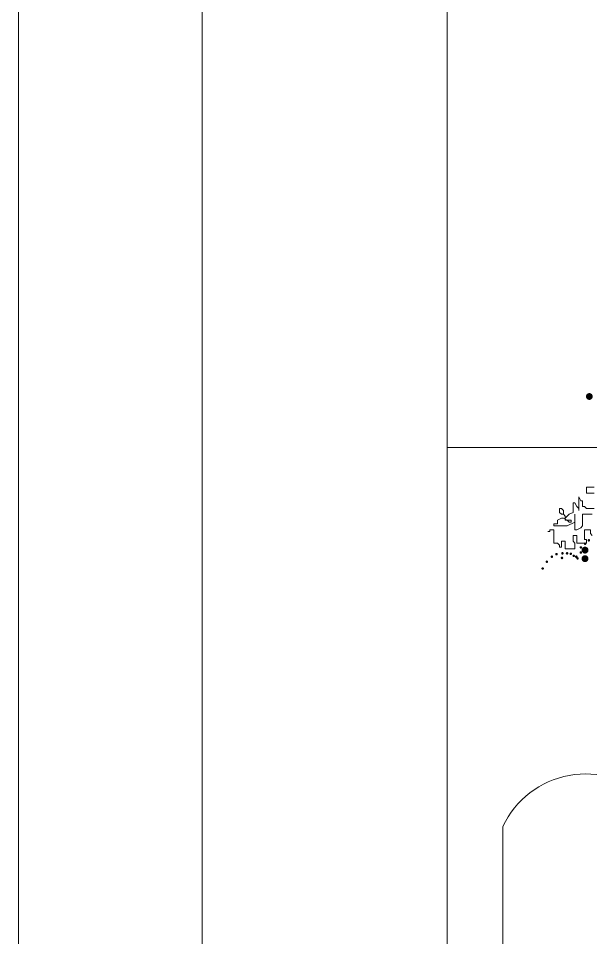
# Model space of a CAD drawing. Header units: millimetres. Extents: x 219.2 to 298.5, y 137.8 to 166.3.
# Drawn here: x 286.431 to 286.898, y 144.761 to 145.511 of the extents above; entities that cross this region are included whole.
import ezdxf

# ---------------------------------------------------------------- set-up
doc = ezdxf.new("R2010")
doc.units = ezdxf.units.MM
doc.layers.add('fach00', color=33, linetype='Continuous', lineweight=0)
doc.layers.add('fach20', color=160, linetype='Continuous', lineweight=20)

# ---------------------------------------------------------------- blocks, each defined once
blk = doc.blocks.new('kids of the century')
at = {"layer": 'fach00'}
blk.add_line((227.30523, 125.73966), (227.30523, 124.94857), dxfattribs=at)
blk.add_arc((227.3727, 125.70793), 0.07457, 45.94898, 154.80819, dxfattribs=at)
blk = doc.blocks.new('Arbaplci')
for points, const_width in [([(-0.5717, 1.3797, 1), (-0.563, 1.3797, 1)], 0.00875), ([(-0.5701, 1.013, 1), (-0.5669, 1.013, 1)], 0.00321), ([(-0.5905, 0.9948, 1), (-0.5873, 0.9948, 1)], 0.00321), ([(-0.5905, 0.9819, 1), (-0.5873, 0.9819, 1)], 0.00321), ([(-0.5827, 0.988, 1), (-0.5739, 0.988, 1)], 0.00875), ([(-0.5798, 1.0044, 1), (-0.5766, 1.0044, 1)], 0.00321), ([(-0.6772, 0.9584, 1), (-0.674, 0.9584, 1)], 0.00321), ([(-0.6644, 0.9712, 1), (-0.6612, 0.9712, 1)], 0.00321), ([(-0.6526, 0.9776, 1), (-0.6494, 0.9776, 1)], 0.00321), ([(-0.6387, 0.968, 1), (-0.6355, 0.968, 1)], 0.00321), ([(-0.6376, 0.9798, 1), (-0.6344, 0.9798, 1)], 0.00321), ([(-0.6258, 0.9798, 1), (-0.6226, 0.9798, 1)], 0.00321), ([(-0.6162, 0.9787, 1), (-0.613, 0.9787, 1)], 0.00321), ([(-0.6087, 0.9734, 1), (-0.6055, 0.9734, 1)], 0.00321), ([(-0.6023, 0.9712, 1), (-0.599, 0.9712, 1)], 0.00321), ([(-0.599, 0.9669, 1), (-0.5958, 0.9669, 1)], 0.00321), ([(-0.5827, 0.9661, 1), (-0.5739, 0.9661, 1)], 0.00875), ([(-0.6879, 0.9412, 1), (-0.6847, 0.9412, 1)], 0.00321)]:
    blk.add_lwpolyline(points, format="xyb", close=True, dxfattribs=dict(const_width=const_width))
for points in [[(-0.6729, 1.0351), (-0.668, 1.0351), (-0.668, 1.04), (-0.6582, 1.04), (-0.6582, 1.0056), (-0.6483, 1.0056), (-0.6434, 1.0007), (-0.6434, 0.9958), (-0.6385, 0.9958), (-0.6385, 1.0105), (-0.6287, 1.0105), (-0.6287, 0.9909), (-0.6041, 0.9909), (-0.6041, 1.0056), (-0.609, 1.0105), (-0.609, 1.0253), (-0.5992, 1.0253), (-0.5992, 1.0056), (-0.5746, 1.0056), (-0.5746, 1.0154), (-0.5795, 1.0154), (-0.5795, 1.04), (-0.5648, 1.04), (-0.5648, 1.0302), (-0.5599, 1.0253)], [(-0.555, 1.1481), (-0.5746, 1.1481), (-0.5746, 1.1333), (-0.555, 1.1333)], [(-0.555, 1.094), (-0.5746, 1.094), (-0.5795, 1.0989), (-0.5845, 1.0989), (-0.5845, 1.1137), (-0.5894, 1.1137), (-0.5943, 1.1235), (-0.5943, 1.0891), (-0.5943, 1.094), (-0.5992, 1.0989), (-0.6041, 1.1088), (-0.609, 1.1088), (-0.609, 1.0842), (-0.6189, 1.0793), (-0.6287, 1.0695), (-0.6287, 1.0744), (-0.6336, 1.0793), (-0.6336, 1.0891), (-0.6385, 1.094), (-0.6434, 1.094), (-0.6434, 1.0842), (-0.6385, 1.0793), (-0.6336, 1.0793), (-0.6287, 1.0744), (-0.6287, 1.0646), (-0.6139, 1.0646), (-0.6139, 1.0596), (-0.6189, 1.0596), (-0.6238, 1.0646), (-0.6336, 1.0695), (-0.6385, 1.0695), (-0.6483, 1.0646), (-0.6483, 1.0547), (-0.6582, 1.0547), (-0.6582, 1.0498), (-0.6582, 1.0547), (-0.6582, 1.0498), (-0.6238, 1.0498), (-0.6041, 1.0596), (-0.6041, 1.0793), (-0.6041, 1.04), (-0.5992, 1.04), (-0.5894, 1.0449), (-0.5845, 1.0498), (-0.5845, 1.0793), (-0.5599, 1.0793)]]:
    blk.add_lwpolyline(points)

msp = doc.modelspace()

# ---------------------------------------------------------------- linework, layer by layer
at = {"layer": 'fach00'}
for p, q in [((286.78065, 145.96133), (286.78065, 143.96133)), ((286.78065, 145.16133), (286.98065, 145.16133))]:
    msp.add_line(p, q, dxfattribs=at)
at = {"layer": 'fach20'}
for p, q in [((286.43065, 149.46133), (286.43065, 143.96133)), ((286.58065, 149.46133), (286.58065, 143.96133))]:
    msp.add_line(p, q, dxfattribs=at)

# ---------------------------------------------------------------- block references
at = {"layer": 'fach00', "xscale": 0.3200000000000001, "yscale": 0.3200000000000001, "zscale": 0.3200000000000001}
msp.add_blockref('Arbaplci', (287.0781, 144.76133), dxfattribs=at)
at = {"layer": 'fach00'}
msp.add_blockref('kids of the century', (59.5208, 19.11239), dxfattribs=at)

doc.saveas('drawing.dxf')
